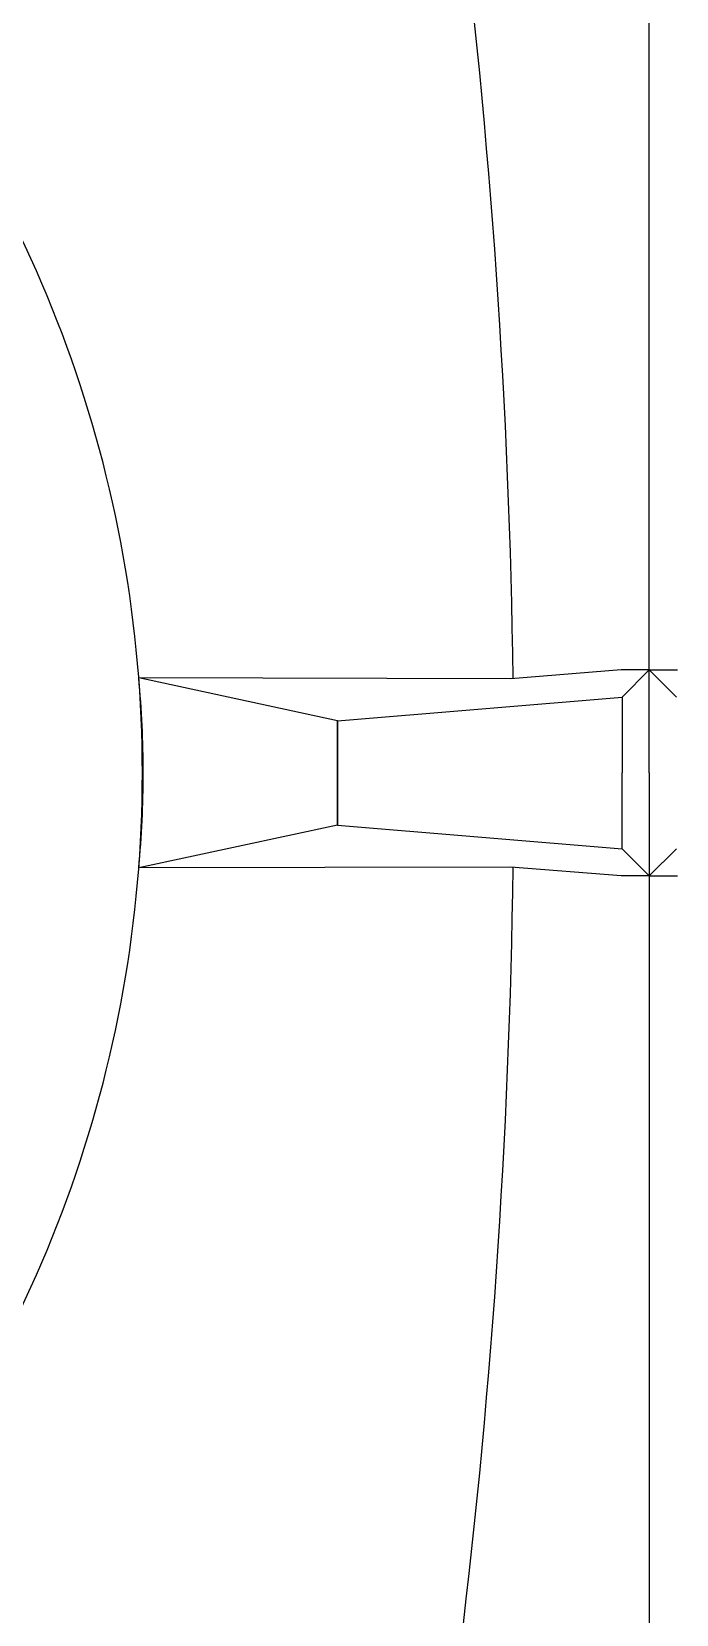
# Model space of a CAD drawing. Header units: metres. Extents: x 95 to 486, y 2972 to 3465.
# Drawn here: x 171.2329 to 171.2924, y 3042.1416 to 3042.2876 of the extents above; entities that cross this region are included whole.
import ezdxf

# ---------------------------------------------------------------- set-up
doc = ezdxf.new("R2010")
doc.units = ezdxf.units.M
doc.linetypes.add('ACAD_ISO03W100', pattern=[30, 12, -18])
for name, color, linetype in [('E_INOXIGAS', 1, 'Continuous'), ('INOXI', 1, 'Continuous'), ('XX', 2, 'Continuous')]:
    doc.layers.add(name, color=color, linetype=linetype)

# ---------------------------------------------------------------- blocks, each defined once
blk = doc.blocks.new('A$C607D168B')
at = {"layer": 'INOXI', "color": 8}
for p, q in [((0, 0), (-0.1612499999999955, 0)), ((0, 0), (-0.009500000000002728, 0)), ((-0.009500000000002728, 0), (-0.009500000000002728, -0.002598935720357076)), ((0, 0), (0.009500000000002728, 0)), ((0, 0), (0.1612499999999955, 0)), ((0.009500000000002728, 0), (0.009500000000002728, -0.002598935720357076)), ((-0.004819999999995161, -0.2937499999999318), (-0.008761105527469226, -0.2754143246812646)), ((-0.008695120739275808, -0.3097477708525957), (-0.008761105527469226, -0.2754143246812646)), ((0.004819999999995161, -0.2937499999999318), (0.008761105527469226, -0.2754143246812646)), ((0.008695120739275808, -0.3097477708525957), (0.008761105527469226, -0.2754143246812646)), ((-0.009500000000002728, -0.3199010642795201), (-0.008695120739275808, -0.3097477708525957)), ((0.009500000000002728, -0.3199010642795201), (0.008695120739275808, -0.3097477708525957)), ((-0.009500000000002728, -0.3224999999999909), (-0.009500000000002728, -0.3199010642795201)), ((0.009500000000002728, -0.3224999999999909), (0.009500000000002728, -0.3199010642795201)), ((0, -0.3224999999999909), (-0.1612499999999955, -0.3224999999999909)), ((0, -0.3224999999999909), (-0.009500000000002728, -0.3224999999999909)), ((0, -0.3224999999999909), (0.009500000000002728, -0.3224999999999909)), ((0, -0.3224999999999909), (0.1612499999999955, -0.3224999999999909))]:
    blk.add_line(p, q, dxfattribs=at)
at = {"layer": 'INOXI', "color": 8, "linetype": 'ACAD_ISO03W100'}
for p, q in [((-0.009500000000002728, 0), (-0.007000000000061846, -0.002499999999940883)), ((0.009500000000002728, 0), (0.006999999999948159, -0.002499999999940883)), ((-0.009500000000002728, -0.3224999999999909), (-0.007000000000061846, -0.3199999999999363)), ((0.009500000000002728, -0.3224999999999909), (0.006999999999948159, -0.3199999999999363))]:
    blk.add_line(p, q, dxfattribs=at)
at = {"layer": 'INOXI', "color": 9}
for p in [(-0.004819999999995161, -0.2937499999999318), (0.004819999999995161, -0.2937499999999318)]:
    blk.add_line(p, (0, -0.2937499999999318), dxfattribs=at)
for points in [[(-1.13686837721616e-13, -0.2937500000000455), (-0.004820000000108848, -0.2937500000000455), (-0.007000000000061846, -0.32000000000005), (-1.13686837721616e-13, -0.32000000000005)], [(-1.13686837721616e-13, -0.2937500000000455), (-0.004820000000108848, -0.2937500000000455), (-0.007000000000061846, -0.32000000000005), (-0.007000000000061846, -0.32000000000005)], [(-1.13686837721616e-13, -0.2937500000000455), (0.004819999999881475, -0.2937500000000455), (0.006999999999948159, -0.32000000000005), (-1.13686837721616e-13, -0.32000000000005)], [(-1.13686837721616e-13, -0.2937500000000455), (0.004819999999881475, -0.2937500000000455), (0.006999999999948159, -0.32000000000005), (0.006999999999948159, -0.32000000000005)]]:
    blk.add_lwpolyline(points, dxfattribs=at)
at = {"layer": 'INOXI', "color": 8}
for points in [[(-0.007000000000061846, -0.32000000000005), (-1.13686837721616e-13, -0.32000000000005)], [(0.006999999999948159, -0.32000000000005), (-1.13686837721616e-13, -0.32000000000005)]]:
    blk.add_lwpolyline(points, dxfattribs=at)
for centre, radius, start, end in [((0, -0.1612499999999955), 0.1145, 229.7991073469501, 270), ((0, -0.1612499999999955), 0.1145, 270, 310.2008926530499), ((0, -0.1834901280413987), 0.09234075426353465, 264.5557023357863, 270), ((0, -0.1834901280413987), 0.09234075426353465, 270, 275.4442976642137), ((1.643932500883238e-05, 0.3557500000000573), 0.6657500000000001, 262.8270596127524, 269.2489136179951), ((-1.643932500883238e-05, 0.3557500000000573), 0.6657500000000001, 270.7510863820049, 277.1729403872475)]:
    blk.add_arc(centre, radius, start, end, dxfattribs=at)
blk = doc.blocks.new('A-800-2H')
at = {"layer": 'XX', "color": 81, "ltscale": 0.5}
for p in [(0.1999995432381012, -0.05499999999956184), (0.2000000000000908, -0.3774999999995527)]:
    blk.add_blockref('A$C607D168B', p, dxfattribs=at)

msp = doc.modelspace()

# ---------------------------------------------------------------- block references
at = {"layer": 'E_INOXIGAS', "rotation": 90}
msp.add_blockref('A-800-2H', (170.912373225727, 3042.019251444958), dxfattribs=at)

doc.saveas('drawing.dxf')
